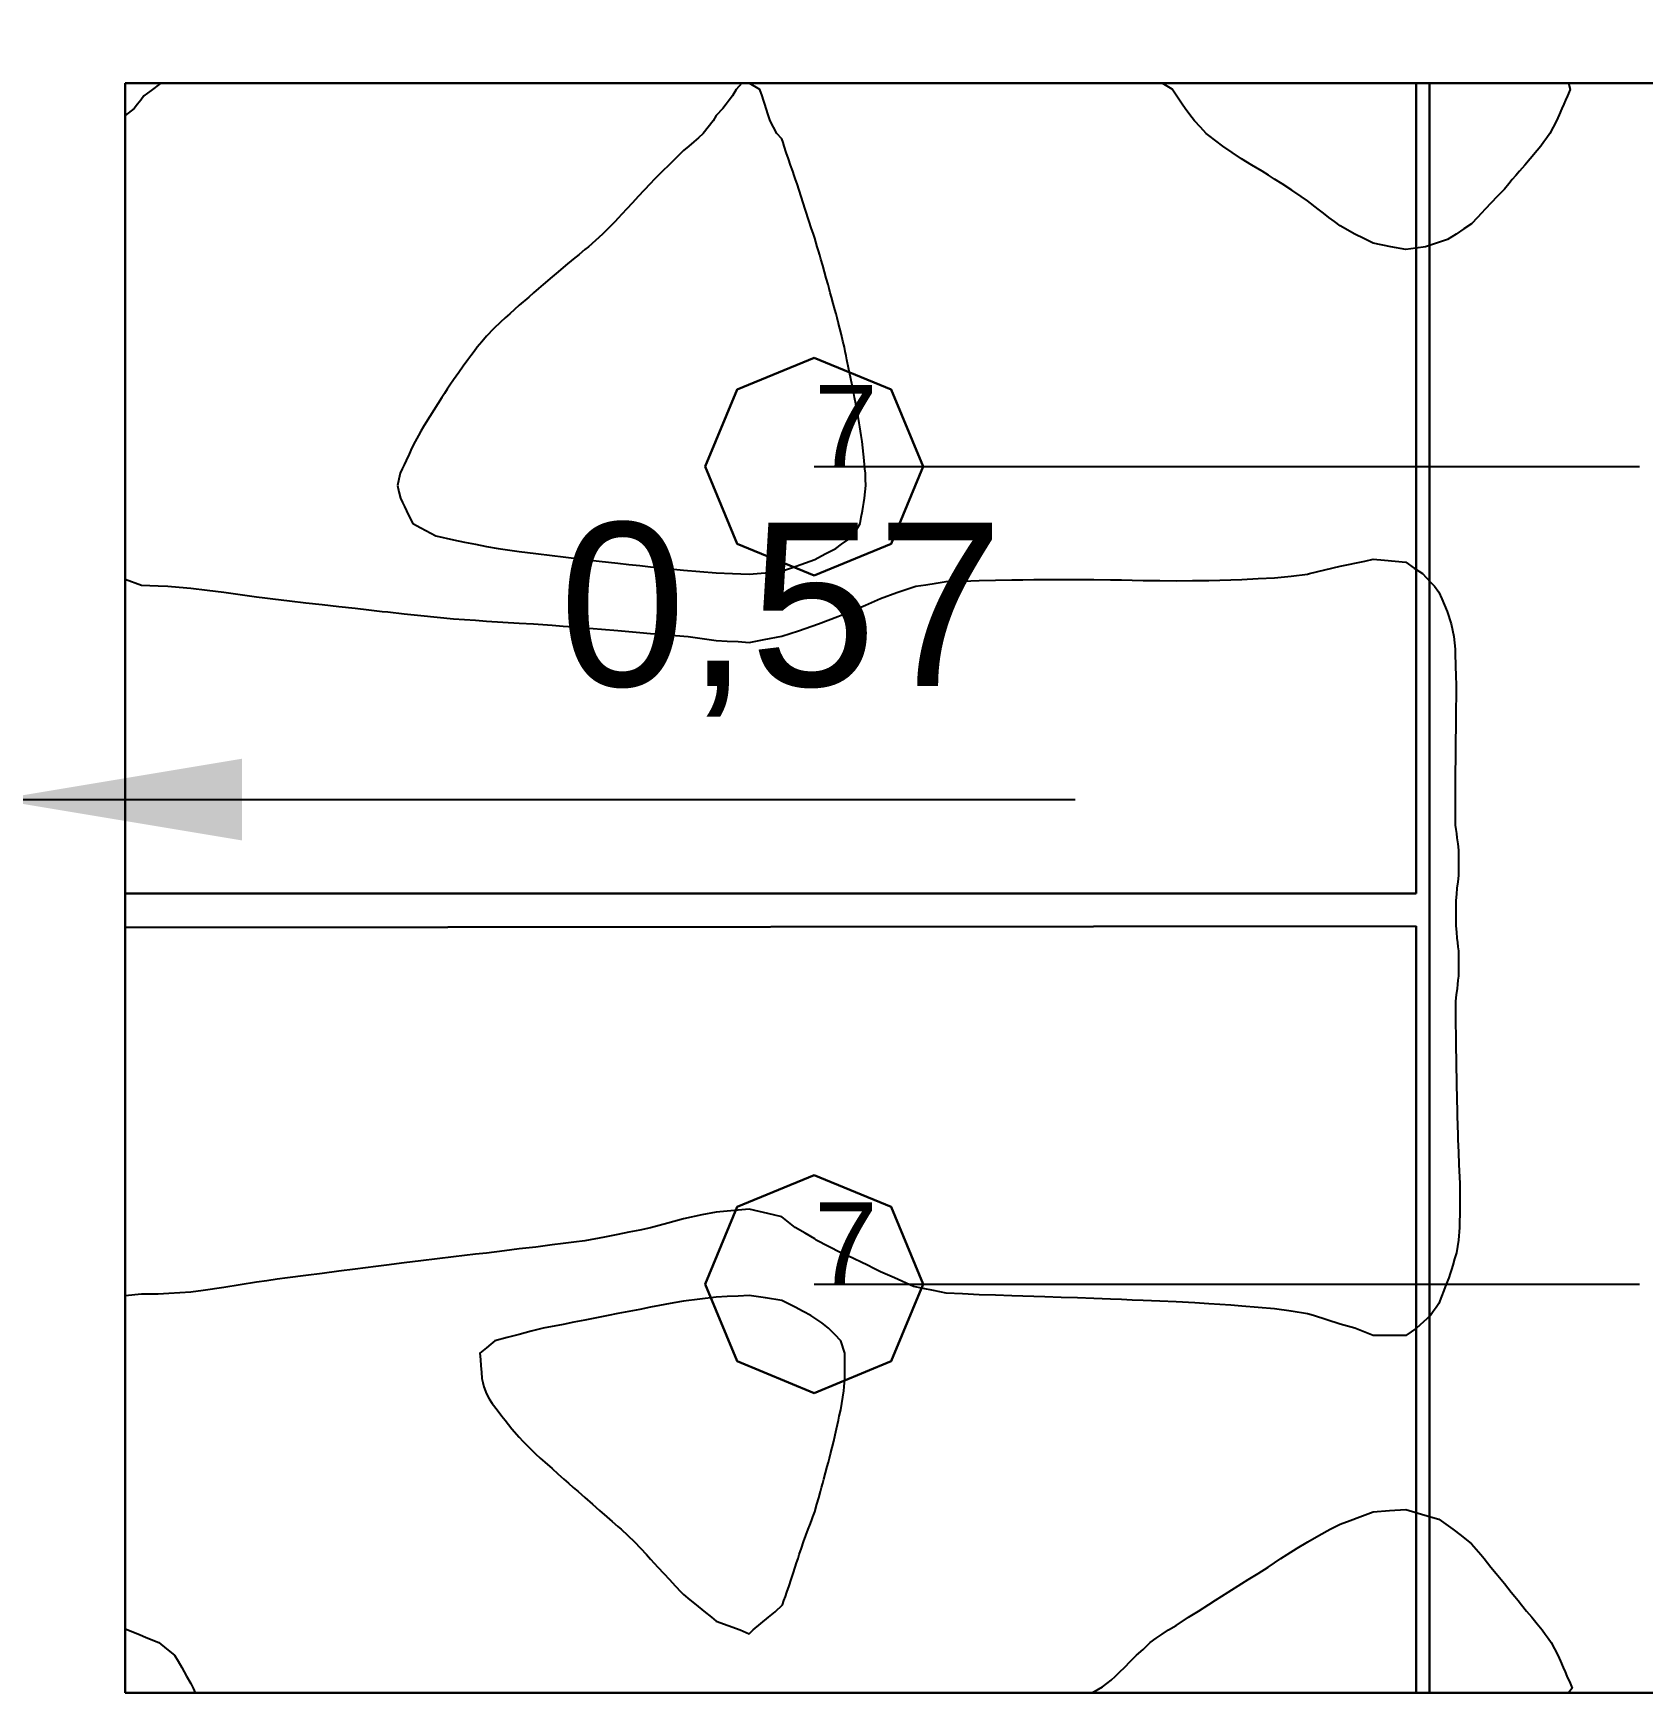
# Model space of a CAD drawing. Header units: millimetres. Extents: x 3.7 to 38, y 4.9 to 16.2.
# Drawn here: x 12.672 to 14.641, y 11.471 to 13.501 of the extents above; entities that cross this region are included whole.
import ezdxf

# ---------------------------------------------------------------- set-up
doc = ezdxf.new("R2010")
doc.units = ezdxf.units.MM
for name, color, linetype in [('DLXFURN', 5, 'Continuous'), ('DLXISO', 7, 'Continuous'), ('DLXLUM', 2, 'Continuous'), ('DLXLUMEX', 2, 'Continuous'), ('DLXSCENE', 7, 'Continuous'), ('MAPAS', 7, 'Continuous')]:
    doc.layers.add(name, color=color, linetype=linetype)
doc.layers.get('0').off()
doc.styles.get("Standard").update_dxf_attribs({"font": 'arial.ttf'})
doc.dimstyles.new('ISO-25', dxfattribs={"dimtxt": 0.2, "dimasz": 0.3, "dimexe": 0.2, "dimexo": 0.625, "dimgap": 0.1, "dimtad": 1, "dimtoh": 1, "dimtxsty": 'Standard', "dimcen": 2.5, "dimadec": 0, "dimazin": 0, "dimtfac": 1, "dimtmove": 0, "dimatfit": 3, "dimfxl": 1, "dimarcsym": 0})

# ---------------------------------------------------------------- blocks, each defined once
blk = doc.blocks.new('*U88')
for p, q in [((-0.0943, 0.0943), (0, 0.1333)), ((0, 0.1333), (-0.0943, 0.0943)), ((0, 0.1333), (-0.0943, 0.0943)), ((-0.0943, 0.0943), (0, 0.1333)), ((0, 0.1333), (0.0943, 0.0943)), ((0.0943, 0.0943), (0, 0.1333)), ((0, 0.1333), (0, 0.1333)), ((0.0943, 0.0943), (0, 0.1333)), ((0, 0.1333), (0, 0.1333)), ((0, 0.1333), (0.0943, 0.0943)), ((-0.1333, 0), (-0.0943, 0.0943)), ((-0.0943, 0.0943), (-0.1333, 0)), ((-0.0943, 0.0943), (-0.1333, 0)), ((-0.1333, 0), (-0.0943, 0.0943)), ((-0.0943, 0.0943), (-0.0943, 0.0943)), ((-0.0943, 0.0943), (-0.0943, 0.0943)), ((0.0943, 0.0943), (0.1333, 0)), ((0.1333, 0), (0.0943, 0.0943)), ((0.0943, 0.0943), (0.0943, 0.0943)), ((0.1333, 0), (0.0943, 0.0943)), ((0.0943, 0.0943), (0.0943, 0.0943)), ((0.0943, 0.0943), (0.1333, 0)), ((-0.0943, -0.0943), (-0.1333, 0)), ((-0.1333, 0), (-0.0943, -0.0943)), ((-0.1333, 0), (-0.1333, 0)), ((-0.1333, 0), (-0.0943, -0.0943)), ((-0.0943, -0.0943), (-0.1333, 0)), ((-0.1333, 0), (-0.1333, 0)), ((0.1333, 0), (0.0943, -0.0943)), ((0.0943, -0.0943), (0.1333, 0)), ((0.0943, -0.0943), (0.1333, 0)), ((0.1333, 0), (0.0943, -0.0943)), ((0.1333, 0), (0.1333, 0)), ((0.1333, 0), (0.1333, 0)), ((0, -0.1333), (-0.0943, -0.0943)), ((-0.0943, -0.0943), (0, -0.1333)), ((-0.0943, -0.0943), (-0.0943, -0.0943)), ((-0.0943, -0.0943), (0, -0.1333)), ((0, -0.1333), (-0.0943, -0.0943)), ((-0.0943, -0.0943), (-0.0943, -0.0943)), ((0.0943, -0.0943), (0, -0.1333)), ((0, -0.1333), (0.0943, -0.0943)), ((0, -0.1333), (0.0943, -0.0943)), ((0.0943, -0.0943), (0, -0.1333)), ((0.0943, -0.0943), (0.0943, -0.0943)), ((0.0943, -0.0943), (0.0943, -0.0943)), ((0, -0.1333), (0, -0.1333)), ((0, -0.1333), (0, -0.1333))]:
    blk.add_line(p, q)
at = {"color": 1}
blk.add_line((0, 0), (1.01, 0), dxfattribs=at)
at = {"layer": 'DLXLUMEX', "color": 7}
blk.add_text('7', height=0.1, dxfattribs=at).set_placement((0, 0))
blk = doc.blocks.new('*U96')
for p, q in [((-0.0943, 0.0943), (0, 0.1333)), ((0, 0.1333), (-0.0943, 0.0943)), ((0, 0.1333), (-0.0943, 0.0943)), ((-0.0943, 0.0943), (0, 0.1333)), ((0, 0.1333), (0.0943, 0.0943)), ((0.0943, 0.0943), (0, 0.1333)), ((0, 0.1333), (0, 0.1333)), ((0.0943, 0.0943), (0, 0.1333)), ((0, 0.1333), (0, 0.1333)), ((0, 0.1333), (0.0943, 0.0943)), ((-0.1333, 0), (-0.0943, 0.0943)), ((-0.0943, 0.0943), (-0.1333, 0)), ((-0.0943, 0.0943), (-0.1333, 0)), ((-0.1333, 0), (-0.0943, 0.0943)), ((-0.0943, 0.0943), (-0.0943, 0.0943)), ((-0.0943, 0.0943), (-0.0943, 0.0943)), ((0.0943, 0.0943), (0.1333, 0)), ((0.1333, 0), (0.0943, 0.0943)), ((0.0943, 0.0943), (0.0943, 0.0943)), ((0.1333, 0), (0.0943, 0.0943)), ((0.0943, 0.0943), (0.0943, 0.0943)), ((0.0943, 0.0943), (0.1333, 0)), ((-0.0943, -0.0943), (-0.1333, 0)), ((-0.1333, 0), (-0.0943, -0.0943)), ((-0.1333, 0), (-0.1333, 0)), ((-0.1333, 0), (-0.0943, -0.0943)), ((-0.0943, -0.0943), (-0.1333, 0)), ((-0.1333, 0), (-0.1333, 0)), ((0.1333, 0), (0.0943, -0.0943)), ((0.0943, -0.0943), (0.1333, 0)), ((0.0943, -0.0943), (0.1333, 0)), ((0.1333, 0), (0.0943, -0.0943)), ((0.1333, 0), (0.1333, 0)), ((0.1333, 0), (0.1333, 0)), ((0, -0.1333), (-0.0943, -0.0943)), ((-0.0943, -0.0943), (0, -0.1333)), ((-0.0943, -0.0943), (-0.0943, -0.0943)), ((-0.0943, -0.0943), (0, -0.1333)), ((0, -0.1333), (-0.0943, -0.0943)), ((-0.0943, -0.0943), (-0.0943, -0.0943)), ((0.0943, -0.0943), (0, -0.1333)), ((0, -0.1333), (0.0943, -0.0943)), ((0, -0.1333), (0.0943, -0.0943)), ((0.0943, -0.0943), (0, -0.1333)), ((0.0943, -0.0943), (0.0943, -0.0943)), ((0.0943, -0.0943), (0.0943, -0.0943)), ((0, -0.1333), (0, -0.1333)), ((0, -0.1333), (0, -0.1333))]:
    blk.add_line(p, q)
at = {"color": 1}
blk.add_line((0, 0), (1.01, 0), dxfattribs=at)
at = {"layer": 'DLXLUMEX', "color": 7}
blk.add_text('7', height=0.1, dxfattribs=at).set_placement((0, 0))
blk = doc.blocks.new('*U97')
for p, q in [((-0.0943, 0.0943), (0, 0.1333)), ((0, 0.1333), (-0.0943, 0.0943)), ((0, 0.1333), (-0.0943, 0.0943)), ((-0.0943, 0.0943), (0, 0.1333)), ((0, 0.1333), (0.0943, 0.0943)), ((0.0943, 0.0943), (0, 0.1333)), ((0, 0.1333), (0, 0.1333)), ((0.0943, 0.0943), (0, 0.1333)), ((0, 0.1333), (0, 0.1333)), ((0, 0.1333), (0.0943, 0.0943)), ((-0.1333, 0), (-0.0943, 0.0943)), ((-0.0943, 0.0943), (-0.1333, 0)), ((-0.0943, 0.0943), (-0.1333, 0)), ((-0.1333, 0), (-0.0943, 0.0943)), ((-0.0943, 0.0943), (-0.0943, 0.0943)), ((-0.0943, 0.0943), (-0.0943, 0.0943)), ((0.0943, 0.0943), (0.1333, 0)), ((0.1333, 0), (0.0943, 0.0943)), ((0.0943, 0.0943), (0.0943, 0.0943)), ((0.1333, 0), (0.0943, 0.0943)), ((0.0943, 0.0943), (0.0943, 0.0943)), ((0.0943, 0.0943), (0.1333, 0)), ((-0.0943, -0.0943), (-0.1333, 0)), ((-0.1333, 0), (-0.0943, -0.0943)), ((-0.1333, 0), (-0.1333, 0)), ((-0.1333, 0), (-0.0943, -0.0943)), ((-0.0943, -0.0943), (-0.1333, 0)), ((-0.1333, 0), (-0.1333, 0)), ((0.1333, 0), (0.0943, -0.0943)), ((0.0943, -0.0943), (0.1333, 0)), ((0.0943, -0.0943), (0.1333, 0)), ((0.1333, 0), (0.0943, -0.0943)), ((0.1333, 0), (0.1333, 0)), ((0.1333, 0), (0.1333, 0)), ((0, -0.1333), (-0.0943, -0.0943)), ((-0.0943, -0.0943), (0, -0.1333)), ((-0.0943, -0.0943), (-0.0943, -0.0943)), ((-0.0943, -0.0943), (0, -0.1333)), ((0, -0.1333), (-0.0943, -0.0943)), ((-0.0943, -0.0943), (-0.0943, -0.0943)), ((0.0943, -0.0943), (0, -0.1333)), ((0, -0.1333), (0.0943, -0.0943)), ((0, -0.1333), (0.0943, -0.0943)), ((0.0943, -0.0943), (0, -0.1333)), ((0.0943, -0.0943), (0.0943, -0.0943)), ((0.0943, -0.0943), (0.0943, -0.0943)), ((0, -0.1333), (0, -0.1333)), ((0, -0.1333), (0, -0.1333))]:
    blk.add_line(p, q)
at = {"color": 1}
blk.add_line((0, 0), (1.01, 0), dxfattribs=at)
at = {"layer": 'DLXLUMEX', "color": 7}
blk.add_text('7', height=0.1, dxfattribs=at).set_placement((0, 0))
blk = doc.blocks.new('*U103')
for p, q in [((0.716, 0.9669), (0.6996, 0.9669)), ((0.6996, 0.9669), (0.6996, -0.0243)), ((0.6996, 0.9669), (0.6996, -0.0243)), ((0.6996, -0.0243), (0.6996, 0.9669)), ((0.6996, 0.9669), (0.6996, 0.9669)), ((0.716, 0.9669), (0.6996, 0.9669)), ((0.6996, 0.9669), (0.6996, 0.9669)), ((0.6996, 0.9669), (0.716, 0.9669)), ((0.716, -1.0021), (0.716, 0.9669)), ((0.716, -1.0021), (0.716, 0.9669)), ((0.716, 0.9669), (0.716, 0.9669)), ((0.716, 0.9669), (0.716, -1.0021)), ((0.716, 0.9669), (0.716, 0.9669)), ((-0.88, -0.0243), (-0.8799, -0.066)), ((0.6996, -0.0243), (-0.88, -0.0243)), ((-0.88, -0.0243), (-0.88, -0.0243)), ((-0.88, -0.0243), (0.6996, -0.0243)), ((0.6996, -0.0243), (-0.88, -0.0243)), ((-0.88, -0.0243), (-0.8799, -0.066)), ((-0.8799, -0.066), (-0.88, -0.0243)), ((-0.88, -0.0243), (-0.88, -0.0243)), ((0.6996, -0.0243), (0.6996, -0.0243)), ((0.6996, -0.0243), (0.6996, -0.0243)), ((-0.8799, -0.066), (0.6996, -0.0643)), ((0.6996, -0.0643), (-0.8799, -0.066)), ((-0.8799, -0.066), (0.6996, -0.0643)), ((-0.8799, -0.066), (-0.8799, -0.066)), ((-0.8799, -0.066), (-0.8799, -0.066)), ((0.6996, -0.0643), (0.6996, -1.0021)), ((0.6996, -0.0643), (0.6996, -0.0643)), ((0.6996, -0.0643), (0.6996, -1.0021)), ((0.6996, -1.0021), (0.6996, -0.0643)), ((0.6996, -0.0643), (0.6996, -0.0643)), ((0.6996, -1.0021), (0.716, -1.0021)), ((0.6996, -1.0021), (0.6996, -1.0021)), ((0.716, -1.0021), (0.716, -1.0021))]:
    blk.add_line(p, q)
blk = doc.blocks.new('*U104')
for p, q in [((42.9571, 59.869), (48.1, 59.869)), ((48.1, 59.869), (42.9571, 59.869)), ((42.9571, 59.869), (42.9571, 59.869)), ((42.9571, 57.9), (42.9571, 59.869)), ((42.9571, 59.869), (42.9571, 59.869)), ((42.9571, 59.869), (42.9571, 57.9)), ((48.1, 57.9), (42.9571, 57.9)), ((42.9571, 57.9), (42.9571, 57.9)), ((42.9571, 57.9), (48.1, 57.9)), ((42.9571, 57.9), (42.9571, 57.9))]:
    blk.add_line(p, q)
blk = doc.blocks.new('*U105')
for p, q in [((42.9571, 57.9), (42.9571, 59.869)), ((42.9571, 59.869), (48.1, 59.869)), ((48.1, 57.9), (42.9571, 57.9))]:
    blk.add_line(p, q)
blk = doc.blocks.new('*U106')
for p, q in [((48.1, 59.869), (42.9571, 59.869)), ((42.9571, 59.869), (42.9571, 57.9)), ((42.9571, 57.9), (48.1, 57.9))]:
    blk.add_line(p, q)
blk = doc.blocks.new('*U109')
at = {"color": 1}
for points in [[(42.9571, 57.9781, 0.85), (42.9725, 57.972, 0.85), (42.9849, 57.967, 0.85), (42.9982, 57.9615, 0.85), (43.0077, 57.9538, 0.85), (43.0173, 57.9461, 0.85), (43.0219, 57.9385, 0.85), (43.0265, 57.9308, 0.85), (43.0294, 57.9256, 0.85), (43.0323, 57.9205, 0.85), (43.0375, 57.9113, 0.85), (43.0401, 57.9056, 0.85), (43.0428, 57.9, 0.85), (43.06, 57.9, 0.85), (43.0771, 57.9, 0.85), (43.0943, 57.9, 0.85), (43.1114, 57.9, 0.85), (43.1285, 57.9, 0.85), (43.1457, 57.9, 0.85), (43.1628, 57.9, 0.85), (43.18, 57.9, 0.85), (43.1971, 57.9, 0.85), (43.2143, 57.9, 0.85), (43.2314, 57.9, 0.85), (43.2485, 57.9, 0.85), (43.2657, 57.9, 0.85), (43.2828, 57.9, 0.85), (43.3, 57.9, 0.85), (43.3171, 57.9, 0.85), (43.3343, 57.9, 0.85), (43.3514, 57.9, 0.85), (43.3686, 57.9, 0.85), (43.3857, 57.9, 0.85), (43.4028, 57.9, 0.85), (43.42, 57.9, 0.85), (43.4371, 57.9, 0.85), (43.4543, 57.9, 0.85), (43.4714, 57.9, 0.85), (43.4886, 57.9, 0.85), (43.5057, 57.9, 0.85), (43.5228, 57.9, 0.85), (43.54, 57.9, 0.85), (43.5571, 57.9, 0.85), (43.5743, 57.9, 0.85), (43.5914, 57.9, 0.85), (43.6086, 57.9, 0.85), (43.6257, 57.9, 0.85), (43.6428, 57.9, 0.85), (43.66, 57.9, 0.85), (43.6771, 57.9, 0.85), (43.6943, 57.9, 0.85), (43.7114, 57.9, 0.85), (43.7286, 57.9, 0.85), (43.7457, 57.9, 0.85), (43.7628, 57.9, 0.85), (43.78, 57.9, 0.85), (43.7971, 57.9, 0.85), (43.8143, 57.9, 0.85), (43.8314, 57.9, 0.85), (43.8486, 57.9, 0.85), (43.8657, 57.9, 0.85), (43.8828, 57.9, 0.85), (43.9, 57.9, 0.85), (43.9171, 57.9, 0.85), (43.9343, 57.9, 0.85), (43.9514, 57.9, 0.85), (43.9686, 57.9, 0.85), (43.9857, 57.9, 0.85), (44.0028, 57.9, 0.85), (44.02, 57.9, 0.85), (44.0371, 57.9, 0.85), (44.0543, 57.9, 0.85), (44.0714, 57.9, 0.85), (44.0886, 57.9, 0.85), (44.1057, 57.9, 0.85), (44.1228, 57.9, 0.85), (44.14, 57.9, 0.85), (44.1527, 57.9073, 0.85), (44.1634, 57.9154, 0.85), (44.1688, 57.9205, 0.85), (44.1742, 57.9256, 0.85), (44.1796, 57.9308, 0.85), (44.1871, 57.9385, 0.85), (44.1946, 57.9461, 0.85), (44.2027, 57.9529, 0.85), (44.2111, 57.9615, 0.85), (44.2185, 57.9667, 0.85), (44.226, 57.9718, 0.85), (44.2334, 57.9769, 0.85), (44.2428, 57.9825, 0.85), (44.2581, 57.9923, 0.85), (44.2703, 58, 0.85), (44.283, 58.0081, 0.85), (44.2909, 58.0131, 0.85), (44.2988, 58.0181, 0.85), (44.3067, 58.0231, 0.85), (44.3232, 58.0337, 0.85), (44.3309, 58.0384, 0.85), (44.3432, 58.0461, 0.85), (44.3554, 58.0538, 0.85), (44.3634, 58.0589, 0.85), (44.371, 58.0641, 0.85), (44.3787, 58.0692, 0.85), (44.3911, 58.0768, 0.85), (44.4039, 58.0846, 0.85), (44.4176, 58.0923, 0.85), (44.4314, 58.1, 0.85), (44.4437, 58.1063, 0.85), (44.4557, 58.1108, 0.85), (44.4677, 58.1154, 0.85), (44.4839, 58.1215, 0.85), (44.504, 58.1229, 0.85), (44.5241, 58.1242, 0.85), (44.5391, 58.1198, 0.85), (44.5541, 58.1154, 0.85), (44.5643, 58.1123, 0.85), (44.5729, 58.1062, 0.85), (44.5816, 58.1, 0.85), (44.5917, 58.0923, 0.85), (44.6044, 58.0822, 0.85), (44.61, 58.0757, 0.85), (44.6156, 58.0692, 0.85), (44.6198, 58.0641, 0.85), (44.6239, 58.059, 0.85), (44.6281, 58.0538, 0.85), (44.6344, 58.0461, 0.85), (44.6407, 58.0384, 0.85), (44.6446, 58.0338, 0.85), (44.653, 58.0231, 0.85), (44.6572, 58.0179, 0.85), (44.6613, 58.0128, 0.85), (44.6655, 58.0077, 0.85), (44.6718, 58, 0.85), (44.6782, 57.9923, 0.85), (44.6848, 57.9844, 0.85), (44.6909, 57.9769, 0.85), (44.6945, 57.9718, 0.85), (44.6982, 57.9667, 0.85), (44.7019, 57.9615, 0.85), (44.706, 57.9538, 0.85), (44.71, 57.9461, 0.85), (44.7133, 57.9385, 0.85), (44.7166, 57.9308, 0.85), (44.7189, 57.9256, 0.85), (44.7211, 57.9205, 0.85), (44.725, 57.9117, 0.85), (44.7276, 57.9058, 0.85), (44.7228, 57.9, 0.85), (44.74, 57.9, 0.85), (44.7571, 57.9, 0.85), (44.7743, 57.9, 0.85), (44.7914, 57.9, 0.85), (44.8086, 57.9, 0.85), (44.8257, 57.9, 0.85)], [(44.8254, 59.869, 0.85), (44.8053, 59.869, 0.85), (44.7919, 59.869, 0.85), (44.7786, 59.869, 0.85), (44.7652, 59.869, 0.85), (44.7469, 59.869, 0.85), (44.7228, 59.869, 0.85), (44.725, 59.8612, 0.85), (44.7217, 59.8537, 0.85), (44.7194, 59.8485, 0.85), (44.7172, 59.8434, 0.85), (44.715, 59.8383, 0.85), (44.7117, 59.8306, 0.85), (44.7083, 59.8229, 0.85), (44.7043, 59.8152, 0.85), (44.7003, 59.8075, 0.85), (44.6966, 59.8024, 0.85), (44.6929, 59.7973, 0.85), (44.6892, 59.7921, 0.85), (44.6848, 59.7867, 0.85), (44.6761, 59.7767, 0.85), (44.6695, 59.769, 0.85), (44.6629, 59.7614, 0.85), (44.6585, 59.7562, 0.85), (44.6542, 59.7511, 0.85), (44.6499, 59.746, 0.85), (44.6446, 59.7396, 0.85), (44.6358, 59.7306, 0.85), (44.6285, 59.7229, 0.85), (44.6212, 59.7152, 0.85), (44.6165, 59.7101, 0.85), (44.6117, 59.705, 0.85), (44.6044, 59.6972, 0.85), (44.595, 59.6908, 0.85), (44.5855, 59.6844, 0.85), (44.5749, 59.678, 0.85), (44.548, 59.6691, 0.85), (44.5361, 59.6673, 0.85), (44.5241, 59.6655, 0.85), (44.5058, 59.6691, 0.85), (44.4839, 59.6736, 0.85), (44.4726, 59.679, 0.85), (44.4614, 59.6844, 0.85), (44.4437, 59.6947, 0.85), (44.4365, 59.6998, 0.85), (44.4299, 59.705, 0.85), (44.4233, 59.7101, 0.85), (44.4168, 59.7152, 0.85), (44.4036, 59.7254, 0.85), (44.396, 59.7306, 0.85), (44.3844, 59.7383, 0.85), (44.3728, 59.746, 0.85), (44.3634, 59.7519, 0.85), (44.3558, 59.7567, 0.85), (44.3482, 59.7614, 0.85), (44.3357, 59.7689, 0.85), (44.3229, 59.7767, 0.85), (44.3114, 59.7844, 0.85), (44.3, 59.7921, 0.85), (44.2915, 59.7986, 0.85), (44.283, 59.805, 0.85), (44.2798, 59.8075, 0.85), (44.2726, 59.8152, 0.85), (44.2653, 59.8229, 0.85), (44.2597, 59.8306, 0.85), (44.254, 59.8383, 0.85), (44.2505, 59.8434, 0.85), (44.2469, 59.8485, 0.85), (44.2428, 59.8545, 0.85), (44.2379, 59.8618, 0.85), (44.2257, 59.869, 0.85), (44.2027, 59.869, 0.85), (44.1893, 59.869, 0.85), (44.1759, 59.869, 0.85), (44.1625, 59.869, 0.85), (44.1424, 59.869, 0.85), (44.1223, 59.869, 0.85), (44.1022, 59.869, 0.85), (44.0821, 59.869, 0.85), (44.0687, 59.869, 0.85), (44.0553, 59.869, 0.85), (44.0419, 59.869, 0.85), (44.0219, 59.869, 0.85), (44.0018, 59.869, 0.85), (43.9817, 59.869, 0.85), (43.9616, 59.869, 0.85), (43.9482, 59.869, 0.85), (43.9348, 59.869, 0.85), (43.9214, 59.869, 0.85), (43.9013, 59.869, 0.85), (43.8812, 59.869, 0.85), (43.8611, 59.869, 0.85), (43.8411, 59.869, 0.85), (43.8277, 59.869, 0.85), (43.8143, 59.869, 0.85), (43.8009, 59.869, 0.85), (43.7808, 59.869, 0.85), (43.7607, 59.869, 0.85), (43.7406, 59.869, 0.85), (43.7205, 59.869, 0.85), (43.7071, 59.869, 0.85), (43.6937, 59.869, 0.85), (43.6803, 59.869, 0.85), (43.6602, 59.869, 0.85), (43.6402, 59.869, 0.85), (43.6201, 59.869, 0.85), (43.6, 59.869, 0.85), (43.5866, 59.869, 0.85), (43.5732, 59.869, 0.85), (43.5598, 59.869, 0.85), (43.5397, 59.869, 0.85), (43.5196, 59.869, 0.85), (43.5062, 59.869, 0.85), (43.4928, 59.869, 0.85), (43.4794, 59.869, 0.85), (43.4594, 59.869, 0.85), (43.4393, 59.869, 0.85), (43.4192, 59.869, 0.85), (43.3991, 59.869, 0.85), (43.3857, 59.869, 0.85), (43.3723, 59.869, 0.85), (43.3589, 59.869, 0.85), (43.3388, 59.869, 0.85), (43.3187, 59.869, 0.85), (43.2986, 59.869, 0.85), (43.2785, 59.869, 0.85), (43.2652, 59.869, 0.85), (43.2518, 59.869, 0.85), (43.2384, 59.869, 0.85), (43.2183, 59.869, 0.85), (43.1982, 59.869, 0.85), (43.1781, 59.869, 0.85), (43.158, 59.869, 0.85), (43.1446, 59.869, 0.85), (43.1312, 59.869, 0.85), (43.1178, 59.869, 0.85), (43.0977, 59.869, 0.85), (43.0777, 59.869, 0.85), (43.0576, 59.869, 0.85), (43.0375, 59.869, 0.85), (43.0246, 59.869, 0.85), (43.0086, 59.869, 0.85), (43.0009, 59.869, 0.85), (42.9887, 59.86, 0.85), (42.9801, 59.8537, 0.85), (42.9761, 59.8485, 0.85), (42.972, 59.8434, 0.85), (42.9679, 59.8383, 0.85), (42.9571, 59.8297, 0.85), (42.9571, 59.8231, 0.85), (42.9571, 59.8165, 0.85), (42.9571, 59.81, 0.85), (42.9571, 59.8034, 0.85), (42.9571, 59.7968, 0.85), (42.9571, 59.7903, 0.85), (42.9571, 59.7837, 0.85), (42.9571, 59.7772, 0.85), (42.9571, 59.7706, 0.85), (42.9571, 59.764, 0.85), (42.9571, 59.7575, 0.85), (42.9571, 59.7509, 0.85), (42.9571, 59.7443, 0.85), (42.9571, 59.7378, 0.85), (42.9571, 59.7312, 0.85), (42.9571, 59.7246, 0.85), (42.9571, 59.7181, 0.85), (42.9571, 59.7115, 0.85), (42.9571, 59.705, 0.85), (42.9571, 59.6984, 0.85), (42.9571, 59.6918, 0.85), (42.9571, 59.6853, 0.85), (42.9571, 59.6787, 0.85), (42.9571, 59.6721, 0.85), (42.9571, 59.6656, 0.85), (42.9571, 59.659, 0.85), (42.9571, 59.6524, 0.85), (42.9571, 59.6459, 0.85), (42.9571, 59.6393, 0.85), (42.9571, 59.6328, 0.85), (42.9571, 59.6262, 0.85), (42.9571, 59.6196, 0.85), (42.9571, 59.6131, 0.85), (42.9571, 59.6065, 0.85), (42.9571, 59.5999, 0.85), (42.9571, 59.5934, 0.85), (42.9571, 59.5868, 0.85), (42.9571, 59.5802, 0.85), (42.9571, 59.5737, 0.85), (42.9571, 59.5671, 0.85), (42.9571, 59.5606, 0.85), (42.9571, 59.554, 0.85), (42.9571, 59.5474, 0.85), (42.9571, 59.5409, 0.85), (42.9571, 59.5343, 0.85), (42.9571, 59.5277, 0.85), (42.9571, 59.5212, 0.85), (42.9571, 59.5146, 0.85), (42.9571, 59.5081, 0.85), (42.9571, 59.5015, 0.85), (42.9571, 59.4949, 0.85), (42.9571, 59.4884, 0.85), (42.9571, 59.4818, 0.85), (42.9571, 59.4752, 0.85), (42.9571, 59.4687, 0.85), (42.9571, 59.4621, 0.85), (42.9571, 59.4555, 0.85), (42.9571, 59.449, 0.85), (42.9571, 59.4424, 0.85), (42.9571, 59.4359, 0.85), (42.9571, 59.4293, 0.85), (42.9571, 59.4227, 0.85), (42.9571, 59.4162, 0.85), (42.9571, 59.4096, 0.85), (42.9571, 59.403, 0.85), (42.9571, 59.3965, 0.85), (42.9571, 59.3899, 0.85), (42.9571, 59.3833, 0.85), (42.9571, 59.3768, 0.85), (42.9571, 59.3702, 0.85), (42.9571, 59.3637, 0.85), (42.9571, 59.3571, 0.85), (42.9571, 59.3505, 0.85), (42.9571, 59.344, 0.85), (42.9571, 59.3374, 0.85), (42.9571, 59.3308, 0.85), (42.9571, 59.3243, 0.85), (42.9571, 59.3177, 0.85), (42.9571, 59.3111, 0.85), (42.9571, 59.3046, 0.85), (42.9571, 59.298, 0.85), (42.9571, 59.2915, 0.85), (42.9571, 59.2849, 0.85), (42.9571, 59.2783, 0.85), (42.9571, 59.2718, 0.85), (42.9571, 59.2652, 0.85), (42.9571, 59.2623, 0.85), (42.9772, 59.255, 0.85), (42.9973, 59.2544, 0.85), (43.0091, 59.2537, 0.85), (43.0233, 59.2526, 0.85), (43.0375, 59.2515, 0.85), (43.0576, 59.2489, 0.85), (43.0777, 59.2463, 0.85), (43.0977, 59.2436, 0.85), (43.1178, 59.2409, 0.85), (43.1279, 59.2396, 0.85), (43.1379, 59.2383, 0.85), (43.158, 59.2359, 0.85), (43.1781, 59.2336, 0.85), (43.1982, 59.2312, 0.85), (43.2183, 59.229, 0.85), (43.2384, 59.2267, 0.85), (43.255, 59.2248, 0.85), (43.2717, 59.2229, 0.85), (43.2785, 59.2222, 0.85), (43.2986, 59.22, 0.85), (43.3187, 59.2178, 0.85), (43.3388, 59.2159, 0.85), (43.3589, 59.214, 0.85), (43.3723, 59.213, 0.85), (43.3857, 59.212, 0.85), (43.3991, 59.211, 0.85), (43.4192, 59.2098, 0.85), (43.4393, 59.2086, 0.85), (43.4568, 59.2076, 0.85), (43.4794, 59.2059, 0.85), (43.4928, 59.2049, 0.85), (43.5062, 59.2039, 0.85), (43.5196, 59.2028, 0.85), (43.5397, 59.2011, 0.85), (43.5598, 59.1994, 0.85), (43.5732, 59.1983, 0.85), (43.5866, 59.1971, 0.85), (43.6, 59.1959, 0.85), (43.6201, 59.1942, 0.85), (43.646, 59.1922, 0.85), (43.6631, 59.1899, 0.85), (43.6803, 59.1875, 0.85), (43.6937, 59.1867, 0.85), (43.7071, 59.1859, 0.85), (43.7205, 59.185, 0.85), (43.7387, 59.1886, 0.85), (43.7607, 59.1925, 0.85), (43.7808, 59.1991, 0.85), (43.8052, 59.2076, 0.85), (43.8171, 59.2122, 0.85), (43.8291, 59.2168, 0.85), (43.8411, 59.2214, 0.85), (43.845, 59.2229, 0.85), (43.863, 59.2306, 0.85), (43.8812, 59.2385, 0.85), (43.9013, 59.2459, 0.85), (43.9243, 59.2537, 0.85), (43.9367, 59.2556, 0.85), (43.9492, 59.2576, 0.85), (43.9616, 59.2595, 0.85), (43.9817, 59.2601, 0.85), (44.0018, 59.2606, 0.85), (44.0219, 59.2611, 0.85), (44.0419, 59.2615, 0.85), (44.0553, 59.2617, 0.85), (44.0687, 59.2619, 0.85), (44.0821, 59.262, 0.85), (44.1022, 59.2621, 0.85), (44.1223, 59.2621, 0.85), (44.1424, 59.2619, 0.85), (44.1625, 59.2617, 0.85), (44.1759, 59.2614, 0.85), (44.1893, 59.2612, 0.85), (44.2027, 59.2609, 0.85), (44.2228, 59.2606, 0.85), (44.2428, 59.2604, 0.85), (44.2629, 59.2606, 0.85), (44.283, 59.2607, 0.85), (44.2964, 59.2611, 0.85), (44.3098, 59.2616, 0.85), (44.3232, 59.262, 0.85), (44.3433, 59.263, 0.85), (44.3634, 59.2639, 0.85), (44.3835, 59.2662, 0.85), (44.4036, 59.2685, 0.85), (44.4063, 59.2691, 0.85), (44.425, 59.2738, 0.85), (44.4437, 59.2784, 0.85), (44.4737, 59.2845, 0.85), (44.4839, 59.2869, 0.85), (44.4977, 59.2857, 0.85), (44.5241, 59.283, 0.85), (44.5343, 59.276, 0.85), (44.5445, 59.2691, 0.85), (44.5493, 59.264, 0.85), (44.5541, 59.2588, 0.85), (44.559, 59.2537, 0.85), (44.5643, 59.2464, 0.85), (44.5681, 59.2383, 0.85), (44.5713, 59.2306, 0.85), (44.5744, 59.2229, 0.85), (44.5761, 59.2178, 0.85), (44.5778, 59.2127, 0.85), (44.5795, 59.2076, 0.85), (44.5812, 59.1999, 0.85), (44.5829, 59.1922, 0.85), (44.5835, 59.1845, 0.85), (44.5842, 59.1768, 0.85), (44.5844, 59.1717, 0.85), (44.5845, 59.1665, 0.85), (44.5847, 59.1614, 0.85), (44.5849, 59.1537, 0.85), (44.5852, 59.146, 0.85), (44.5853, 59.1409, 0.85), (44.5854, 59.1358, 0.85), (44.5855, 59.1306, 0.85), (44.5854, 59.123, 0.85), (44.5854, 59.1153, 0.85), (44.5853, 59.1076, 0.85), (44.5852, 59.0999, 0.85), (44.5852, 59.0948, 0.85), (44.5851, 59.0896, 0.85), (44.5851, 59.0845, 0.85), (44.585, 59.0768, 0.85), (44.5849, 59.0691, 0.85), (44.5848, 59.0614, 0.85), (44.5847, 59.0537, 0.85), (44.5847, 59.0486, 0.85), (44.5846, 59.0435, 0.85), (44.5846, 59.0384, 0.85), (44.5845, 59.0307, 0.85), (44.5844, 59.023, 0.85), (44.5844, 59.0153, 0.85), (44.5843, 59.0076, 0.85), (44.5843, 59.0025, 0.85), (44.5843, 58.9973, 0.85), (44.5843, 58.9922, 0.85), (44.5843, 58.9845, 0.85), (44.5843, 58.9768, 0.85), (44.5843, 58.9691, 0.85), (44.5843, 58.9614, 0.85), (44.5851, 58.9563, 0.85), (44.5858, 58.9512, 0.85), (44.5865, 58.9461, 0.85), (44.5874, 58.9384, 0.85), (44.5883, 58.9307, 0.85), (44.5883, 58.923, 0.85), (44.5884, 58.9153, 0.85), (44.5884, 58.9102, 0.85), (44.5884, 58.905, 0.85), (44.5884, 58.8999, 0.85), (44.5874, 58.8922, 0.85), (44.5865, 58.8845, 0.85), (44.5859, 58.8768, 0.85), (44.5853, 58.8691, 0.85), (44.5853, 58.864, 0.85), (44.5853, 58.8589, 0.85), (44.5853, 58.8538, 0.85), (44.5853, 58.8461, 0.85), (44.5853, 58.8384, 0.85), (44.5859, 58.8307, 0.85), (44.5864, 58.823, 0.85), (44.5871, 58.8179, 0.85), (44.5877, 58.8127, 0.85), (44.5883, 58.8076, 0.85), (44.5883, 58.7999, 0.85), (44.5883, 58.7922, 0.85), (44.5883, 58.7845, 0.85), (44.5883, 58.7768, 0.85), (44.5877, 58.7717, 0.85), (44.5871, 58.7666, 0.85), (44.5866, 58.7615, 0.85), (44.5856, 58.7538, 0.85), (44.5846, 58.7461, 0.85), (44.5847, 58.7384, 0.85), (44.5847, 58.7307, 0.85), (44.5848, 58.7256, 0.85), (44.5849, 58.7204, 0.85), (44.5849, 58.7153, 0.85), (44.585, 58.7076, 0.85), (44.5851, 58.6999, 0.85), (44.5852, 58.6922, 0.85), (44.5853, 58.6845, 0.85), (44.5854, 58.6794, 0.85), (44.5855, 58.6743, 0.85), (44.5855, 58.6692, 0.85), (44.5856, 58.6615, 0.85), (44.5858, 58.6538, 0.85), (44.5859, 58.6461, 0.85), (44.586, 58.6384, 0.85), (44.5862, 58.6333, 0.85), (44.5863, 58.6281, 0.85), (44.5864, 58.623, 0.85), (44.5866, 58.6153, 0.85), (44.5868, 58.6076, 0.85), (44.5869, 58.6025, 0.85), (44.5871, 58.5974, 0.85), (44.5872, 58.5922, 0.85), (44.5874, 58.5845, 0.85), (44.5877, 58.5769, 0.85), (44.588, 58.5692, 0.85), (44.5883, 58.5615, 0.85), (44.5885, 58.5563, 0.85), (44.5888, 58.5512, 0.85), (44.589, 58.5461, 0.85), (44.5894, 58.5384, 0.85), (44.5897, 58.5307, 0.85), (44.59, 58.523, 0.85), (44.5902, 58.5153, 0.85), (44.5902, 58.5102, 0.85), (44.5902, 58.5051, 0.85), (44.5902, 58.4999, 0.85), (44.59, 58.4923, 0.85), (44.5899, 58.4846, 0.85), (44.5897, 58.4769, 0.85), (44.5896, 58.4692, 0.85), (44.5892, 58.464, 0.85), (44.5889, 58.4589, 0.85), (44.5885, 58.4538, 0.85), (44.5871, 58.4461, 0.85), (44.5858, 58.4384, 0.85), (44.5837, 58.4307, 0.85), (44.5816, 58.423, 0.85), (44.5799, 58.4179, 0.85), (44.5782, 58.4128, 0.85), (44.5764, 58.4076, 0.85), (44.5735, 58.4, 0.85), (44.5705, 58.3923, 0.85), (44.5675, 58.3846, 0.85), (44.5643, 58.3763, 0.85), (44.5609, 58.3714, 0.85), (44.5575, 58.3664, 0.85), (44.5541, 58.3615, 0.85), (44.5456, 58.3538, 0.85), (44.5371, 58.3461, 0.85), (44.5241, 58.337, 0.85), (44.504, 58.337, 0.85), (44.4839, 58.337, 0.85), (44.4617, 58.3461, 0.85), (44.4437, 58.3511, 0.85), (44.4274, 58.3563, 0.85), (44.4111, 58.3615, 0.85), (44.4036, 58.3637, 0.85), (44.3835, 58.3667, 0.85), (44.3634, 58.3698, 0.85), (44.3433, 58.3714, 0.85), (44.3232, 58.3731, 0.85), (44.3098, 58.374, 0.85), (44.2964, 58.3749, 0.85), (44.283, 58.3759, 0.85), (44.2657, 58.3769, 0.85), (44.2428, 58.3781, 0.85), (44.2228, 58.379, 0.85), (44.2027, 58.38, 0.85), (44.1893, 58.3805, 0.85), (44.1759, 58.381, 0.85), (44.1625, 58.3816, 0.85), (44.1424, 58.3823, 0.85), (44.1223, 58.383, 0.85), (44.1022, 58.3837, 0.85), (44.0821, 58.3843, 0.85), (44.0687, 58.3847, 0.85), (44.0553, 58.3852, 0.85), (44.0419, 58.3856, 0.85), (44.0219, 58.3863, 0.85), (44.0018, 58.387, 0.85), (43.9817, 58.3879, 0.85), (43.9616, 58.3888, 0.85), (43.9459, 58.3923, 0.85), (43.9336, 58.3946, 0.85), (43.9214, 58.3969, 0.85), (43.8984, 58.4076, 0.85), (43.8812, 58.4148, 0.85), (43.8732, 58.4189, 0.85), (43.8652, 58.423, 0.85), (43.8411, 58.4346, 0.85), (43.8327, 58.4384, 0.85), (43.8177, 58.4461, 0.85), (43.8027, 58.4538, 0.85), (43.8009, 58.4553, 0.85), (43.7889, 58.4622, 0.85), (43.7769, 58.4692, 0.85), (43.7688, 58.4756, 0.85), (43.7607, 58.4821, 0.85), (43.7505, 58.4846, 0.85), (43.7205, 58.4915, 0.85), (43.7071, 58.4904, 0.85), (43.6937, 58.4893, 0.85), (43.6803, 58.4881, 0.85), (43.6627, 58.4846, 0.85), (43.6402, 58.4799, 0.85), (43.621, 58.4745, 0.85), (43.6, 58.4688, 0.85), (43.5866, 58.4661, 0.85), (43.5732, 58.4633, 0.85), (43.5598, 58.4606, 0.85), (43.5437, 58.4572, 0.85), (43.5196, 58.4528, 0.85), (43.5062, 58.4511, 0.85), (43.4928, 58.4495, 0.85), (43.4794, 58.4478, 0.85), (43.4594, 58.4453, 0.85), (43.4393, 58.4429, 0.85), (43.4213, 58.4406, 0.85), (43.3991, 58.438, 0.85), (43.3857, 58.4365, 0.85), (43.3723, 58.435, 0.85), (43.3589, 58.4335, 0.85), (43.3388, 58.431, 0.85), (43.3187, 58.4285, 0.85), (43.2986, 58.4259, 0.85), (43.2767, 58.423, 0.85), (43.2639, 58.4214, 0.85), (43.2512, 58.4197, 0.85), (43.2384, 58.4181, 0.85), (43.2183, 58.4156, 0.85), (43.1982, 58.413, 0.85), (43.1781, 58.4105, 0.85), (43.1556, 58.4076, 0.85), (43.143, 58.4059, 0.85), (43.1304, 58.4041, 0.85), (43.1178, 58.4023, 0.85), (43.0977, 58.3991, 0.85), (43.0777, 58.3959, 0.85), (43.0524, 58.3923, 0.85), (43.0375, 58.3901, 0.85), (43.0241, 58.3893, 0.85), (43.0107, 58.3886, 0.85), (42.9973, 58.3878, 0.85), (42.9772, 58.3876, 0.85), (42.9571, 58.3857, 0.85), (42.9571, 58.3791, 0.85), (42.9571, 58.3726, 0.85), (42.9571, 58.366, 0.85), (42.9571, 58.3594, 0.85), (42.9571, 58.3529, 0.85), (42.9571, 58.3463, 0.85), (42.9571, 58.3398, 0.85), (42.9571, 58.3332, 0.85), (42.9571, 58.3266, 0.85), (42.9571, 58.3201, 0.85), (42.9571, 58.3135, 0.85), (42.9571, 58.3069, 0.85), (42.9571, 58.3004, 0.85), (42.9571, 58.2938, 0.85), (42.9571, 58.2872, 0.85), (42.9571, 58.2807, 0.85), (42.9571, 58.2741, 0.85), (42.9571, 58.2676, 0.85), (42.9571, 58.261, 0.85), (42.9571, 58.2544, 0.85), (42.9571, 58.2479, 0.85), (42.9571, 58.2413, 0.85), (42.9571, 58.2347, 0.85), (42.9571, 58.2282, 0.85), (42.9571, 58.2216, 0.85), (42.9571, 58.2151, 0.85), (42.9571, 58.2085, 0.85), (42.9571, 58.2019, 0.85), (42.9571, 58.1954, 0.85), (42.9571, 58.1888, 0.85), (42.9571, 58.1822, 0.85), (42.9571, 58.1757, 0.85), (42.9571, 58.1691, 0.85), (42.9571, 58.1625, 0.85), (42.9571, 58.156, 0.85), (42.9571, 58.1494, 0.85), (42.9571, 58.1429, 0.85), (42.9571, 58.1363, 0.85), (42.9571, 58.1297, 0.85), (42.9571, 58.1232, 0.85), (42.9571, 58.1166, 0.85), (42.9571, 58.11, 0.85), (42.9571, 58.1035, 0.85), (42.9571, 58.0969, 0.85), (42.9571, 58.0903, 0.85), (42.9571, 58.0838, 0.85), (42.9571, 58.0772, 0.85), (42.9571, 58.0707, 0.85), (42.9571, 58.0641, 0.85), (42.9571, 58.0575, 0.85), (42.9571, 58.051, 0.85), (42.9571, 58.0444, 0.85), (42.9571, 58.0378, 0.85), (42.9571, 58.0313, 0.85), (42.9571, 58.0247, 0.85), (42.9571, 58.0181, 0.85), (42.9571, 58.0116, 0.85), (42.9571, 58.005, 0.85), (42.9571, 57.9985, 0.85), (42.9571, 57.9919, 0.85), (42.9571, 57.9853, 0.85), (42.9571, 57.9781, 0.85)]]:
    blk.add_polyline3d(points, dxfattribs=at)
at = {"color": 3}
for points in [[(43.2901, 59.3768, 0.85), (43.2919, 59.3691, 0.85), (43.2938, 59.3614, 0.85), (43.2963, 59.3563, 0.85), (43.2987, 59.3511, 0.85), (43.3012, 59.346, 0.85), (43.305, 59.3383, 0.85), (43.3089, 59.3306, 0.85), (43.3187, 59.3251, 0.85), (43.337, 59.3152, 0.85), (43.3589, 59.3105, 0.85), (43.3723, 59.3078, 0.85), (43.3857, 59.3052, 0.85), (43.3991, 59.3025, 0.85), (43.4136, 59.2999, 0.85), (43.4393, 59.2964, 0.85), (43.4594, 59.2938, 0.85), (43.4794, 59.2913, 0.85), (43.4928, 59.2897, 0.85), (43.5062, 59.2881, 0.85), (43.5196, 59.2865, 0.85), (43.5371, 59.2845, 0.85), (43.5598, 59.2819, 0.85), (43.5732, 59.2804, 0.85), (43.5866, 59.279, 0.85), (43.6, 59.2775, 0.85), (43.6201, 59.2754, 0.85), (43.6402, 59.2732, 0.85), (43.6602, 59.2716, 0.85), (43.6803, 59.2699, 0.85), (43.7002, 59.2691, 0.85), (43.7104, 59.2687, 0.85), (43.7205, 59.2683, 0.85), (43.7449, 59.2706, 0.85), (43.7607, 59.2722, 0.85), (43.7781, 59.2783, 0.85), (43.8009, 59.2865, 0.85), (43.8136, 59.2932, 0.85), (43.8264, 59.2999, 0.85), (43.8337, 59.3051, 0.85), (43.8411, 59.3104, 0.85), (43.8477, 59.3152, 0.85), (43.852, 59.3229, 0.85), (43.8563, 59.3306, 0.85), (43.8577, 59.3383, 0.85), (43.859, 59.346, 0.85), (43.8599, 59.3511, 0.85), (43.8607, 59.3563, 0.85), (43.8616, 59.3614, 0.85), (43.8624, 59.3691, 0.85), (43.8632, 59.3768, 0.85), (43.8629, 59.3845, 0.85), (43.8627, 59.3922, 0.85), (43.8621, 59.3973, 0.85), (43.8616, 59.4024, 0.85), (43.8611, 59.4075, 0.85), (43.8603, 59.4152, 0.85), (43.8596, 59.4229, 0.85), (43.8586, 59.4306, 0.85), (43.8577, 59.4383, 0.85), (43.8569, 59.4434, 0.85), (43.856, 59.4486, 0.85), (43.8552, 59.4537, 0.85), (43.8538, 59.4614, 0.85), (43.8524, 59.4691, 0.85), (43.8509, 59.4768, 0.85), (43.8495, 59.4845, 0.85), (43.8485, 59.4896, 0.85), (43.8475, 59.4947, 0.85), (43.8465, 59.4998, 0.85), (43.845, 59.5075, 0.85), (43.8434, 59.5152, 0.85), (43.8422, 59.5209, 0.85), (43.8402, 59.5306, 0.85), (43.8391, 59.5357, 0.85), (43.8381, 59.5409, 0.85), (43.837, 59.546, 0.85), (43.8353, 59.5537, 0.85), (43.8335, 59.5614, 0.85), (43.8316, 59.5691, 0.85), (43.8296, 59.5768, 0.85), (43.8283, 59.5819, 0.85), (43.8269, 59.587, 0.85), (43.8255, 59.5921, 0.85), (43.8234, 59.5998, 0.85), (43.8213, 59.6075, 0.85), (43.8198, 59.6127, 0.85), (43.8184, 59.6178, 0.85), (43.817, 59.6229, 0.85), (43.8148, 59.6306, 0.85), (43.8127, 59.6383, 0.85), (43.8105, 59.646, 0.85), (43.8083, 59.6537, 0.85), (43.8068, 59.6588, 0.85), (43.8053, 59.6639, 0.85), (43.8038, 59.6691, 0.85), (43.8009, 59.6796, 0.85), (43.7991, 59.6844, 0.85), (43.7965, 59.6921, 0.85), (43.7939, 59.6998, 0.85), (43.7923, 59.705, 0.85), (43.7907, 59.7101, 0.85), (43.7891, 59.7152, 0.85), (43.7867, 59.7229, 0.85), (43.7842, 59.7306, 0.85), (43.7817, 59.7383, 0.85), (43.7792, 59.746, 0.85), (43.7774, 59.7511, 0.85), (43.7757, 59.7562, 0.85), (43.774, 59.7614, 0.85), (43.7713, 59.769, 0.85), (43.7687, 59.7767, 0.85), (43.766, 59.7844, 0.85), (43.7633, 59.7921, 0.85), (43.762, 59.7966, 0.85), (43.7607, 59.8011, 0.85), (43.7544, 59.8075, 0.85), (43.7503, 59.8152, 0.85), (43.7462, 59.8229, 0.85), (43.7438, 59.8306, 0.85), (43.7414, 59.8383, 0.85), (43.7397, 59.8434, 0.85), (43.738, 59.8485, 0.85), (43.7363, 59.8537, 0.85), (43.7335, 59.8613, 0.85), (43.7205, 59.869, 0.85), (43.7114, 59.869, 0.85), (43.7046, 59.8613, 0.85), (43.7, 59.8537, 0.85), (43.6962, 59.8485, 0.85), (43.6923, 59.8434, 0.85), (43.6884, 59.8383, 0.85), (43.6803, 59.8296, 0.85), (43.6763, 59.8229, 0.85), (43.6703, 59.8152, 0.85), (43.6643, 59.8075, 0.85), (43.6585, 59.8024, 0.85), (43.6527, 59.7973, 0.85), (43.6469, 59.7921, 0.85), (43.6402, 59.7869, 0.85), (43.6299, 59.7767, 0.85), (43.6222, 59.769, 0.85), (43.6145, 59.7614, 0.85), (43.6097, 59.7564, 0.85), (43.6048, 59.7515, 0.85), (43.5994, 59.746, 0.85), (43.5922, 59.7383, 0.85), (43.5849, 59.7306, 0.85), (43.5777, 59.7229, 0.85), (43.5706, 59.7152, 0.85), (43.5652, 59.7094, 0.85), (43.5598, 59.7035, 0.85), (43.5564, 59.6998, 0.85), (43.5488, 59.6921, 0.85), (43.5412, 59.6844, 0.85), (43.5325, 59.6768, 0.85), (43.5238, 59.6691, 0.85), (43.5196, 59.6656, 0.85), (43.5124, 59.6596, 0.85), (43.5052, 59.6537, 0.85), (43.4959, 59.646, 0.85), (43.4867, 59.6383, 0.85), (43.4794, 59.6322, 0.85), (43.4685, 59.6229, 0.85), (43.4626, 59.6178, 0.85), (43.4567, 59.6127, 0.85), (43.4508, 59.6075, 0.85), (43.4393, 59.5974, 0.85), (43.4333, 59.5921, 0.85), (43.4276, 59.587, 0.85), (43.4219, 59.5819, 0.85), (43.4161, 59.5768, 0.85), (43.4083, 59.5691, 0.85), (43.3991, 59.5597, 0.85), (43.3934, 59.5529, 0.85), (43.3877, 59.546, 0.85), (43.384, 59.5409, 0.85), (43.3802, 59.5357, 0.85), (43.3764, 59.5306, 0.85), (43.3708, 59.5229, 0.85), (43.3652, 59.5152, 0.85), (43.3589, 59.5064, 0.85), (43.3545, 59.4998, 0.85), (43.3511, 59.4947, 0.85), (43.3478, 59.4896, 0.85), (43.3444, 59.4845, 0.85), (43.3395, 59.4768, 0.85), (43.3346, 59.4691, 0.85), (43.3297, 59.4614, 0.85), (43.3248, 59.4537, 0.85), (43.3218, 59.4485, 0.85), (43.3187, 59.4434, 0.85), (43.3158, 59.4383, 0.85), (43.3119, 59.4306, 0.85), (43.308, 59.4229, 0.85), (43.3044, 59.4152, 0.85), (43.3008, 59.4075, 0.85), (43.2984, 59.4024, 0.85), (43.296, 59.3973, 0.85), (43.2936, 59.3922, 0.85), (43.2919, 59.3845, 0.85), (43.2901, 59.3768, 0.85)], [(43.3947, 58.2795, 0.85), (43.3959, 58.2743, 0.85), (43.3991, 58.2658, 0.85), (43.4026, 58.2598, 0.85), (43.4062, 58.2538, 0.85), (43.4121, 58.2461, 0.85), (43.4181, 58.2384, 0.85), (43.4221, 58.2333, 0.85), (43.4261, 58.2282, 0.85), (43.4302, 58.223, 0.85), (43.4393, 58.2125, 0.85), (43.4435, 58.2077, 0.85), (43.4514, 58.2, 0.85), (43.4593, 58.1923, 0.85), (43.465, 58.1872, 0.85), (43.4707, 58.182, 0.85), (43.4794, 58.1742, 0.85), (43.4866, 58.1679, 0.85), (43.4937, 58.1615, 0.85), (43.4995, 58.1564, 0.85), (43.5053, 58.1513, 0.85), (43.5112, 58.1461, 0.85), (43.5196, 58.1388, 0.85), (43.5288, 58.1307, 0.85), (43.5376, 58.1231, 0.85), (43.5464, 58.1154, 0.85), (43.5531, 58.1095, 0.85), (43.5598, 58.1036, 0.85), (43.5639, 58.1, 0.85), (43.5721, 58.0923, 0.85), (43.5803, 58.0846, 0.85), (43.5876, 58.0769, 0.85), (43.595, 58.0692, 0.85), (43.6, 58.0636, 0.85), (43.6044, 58.0587, 0.85), (43.6089, 58.0538, 0.85), (43.616, 58.0461, 0.85), (43.623, 58.0384, 0.85), (43.6302, 58.0308, 0.85), (43.6374, 58.0231, 0.85), (43.6402, 58.0202, 0.85), (43.6478, 58.0139, 0.85), (43.6555, 58.0077, 0.85), (43.6651, 58, 0.85), (43.6746, 57.9923, 0.85), (43.6803, 57.9878, 0.85), (43.695, 57.9823, 0.85), (43.7097, 57.9769, 0.85), (43.7205, 57.9721, 0.85), (43.7254, 57.9769, 0.85), (43.7348, 57.9846, 0.85), (43.7443, 57.9923, 0.85), (43.7525, 57.9991, 0.85), (43.7613, 58.0077, 0.85), (43.7631, 58.0128, 0.85), (43.7649, 58.0179, 0.85), (43.7667, 58.0231, 0.85), (43.7693, 58.0308, 0.85), (43.7719, 58.0384, 0.85), (43.7744, 58.0461, 0.85), (43.7769, 58.0538, 0.85), (43.7786, 58.059, 0.85), (43.7803, 58.0641, 0.85), (43.7819, 58.0692, 0.85), (43.7845, 58.0769, 0.85), (43.7871, 58.0846, 0.85), (43.7899, 58.0923, 0.85), (43.7928, 58.1, 0.85), (43.7947, 58.1051, 0.85), (43.7967, 58.1102, 0.85), (43.7986, 58.1154, 0.85), (43.8009, 58.1213, 0.85), (43.8035, 58.1307, 0.85), (43.8056, 58.1384, 0.85), (43.8077, 58.1461, 0.85), (43.8091, 58.1513, 0.85), (43.8105, 58.1564, 0.85), (43.8119, 58.1615, 0.85), (43.814, 58.1692, 0.85), (43.8161, 58.1769, 0.85), (43.8175, 58.182, 0.85), (43.8188, 58.1872, 0.85), (43.8202, 58.1923, 0.85), (43.8221, 58.2, 0.85), (43.824, 58.2077, 0.85), (43.8258, 58.2154, 0.85), (43.8275, 58.223, 0.85), (43.8286, 58.2282, 0.85), (43.8297, 58.2333, 0.85), (43.8308, 58.2384, 0.85), (43.8325, 58.2461, 0.85), (43.8341, 58.2538, 0.85), (43.8353, 58.2615, 0.85), (43.8365, 58.2692, 0.85), (43.8368, 58.2743, 0.85), (43.8371, 58.2795, 0.85), (43.8374, 58.2846, 0.85), (43.8374, 58.2923, 0.85), (43.8374, 58.3, 0.85), (43.8375, 58.3077, 0.85), (43.8375, 58.3153, 0.85), (43.8359, 58.3205, 0.85), (43.8343, 58.3256, 0.85), (43.8327, 58.3307, 0.85), (43.8252, 58.3384, 0.85), (43.8178, 58.3461, 0.85), (43.8093, 58.3525, 0.85), (43.7961, 58.3615, 0.85), (43.7866, 58.3666, 0.85), (43.777, 58.3717, 0.85), (43.7607, 58.3801, 0.85), (43.7406, 58.383, 0.85), (43.7205, 58.386, 0.85), (43.7071, 58.3853, 0.85), (43.6937, 58.3846, 0.85), (43.6803, 58.3839, 0.85), (43.6602, 58.3814, 0.85), (43.6402, 58.3789, 0.85), (43.6283, 58.3769, 0.85), (43.6, 58.3716, 0.85), (43.5866, 58.369, 0.85), (43.5732, 58.3664, 0.85), (43.5598, 58.3638, 0.85), (43.5482, 58.3615, 0.85), (43.5196, 58.3559, 0.85), (43.5062, 58.3533, 0.85), (43.4928, 58.3507, 0.85), (43.4687, 58.3461, 0.85), (43.454, 58.3423, 0.85), (43.4393, 58.3385, 0.85), (43.4244, 58.3346, 0.85), (43.4095, 58.3307, 0.85), (43.4043, 58.3264, 0.85), (43.3991, 58.3221, 0.85), (43.3912, 58.3153, 0.85), (43.3917, 58.3077, 0.85), (43.3923, 58.3, 0.85), (43.3929, 58.2923, 0.85), (43.3934, 58.2846, 0.85), (43.3947, 58.2795, 0.85)]]:
    blk.add_polyline3d(points, dxfattribs=at)
blk = doc.blocks.new('*D137')
at = {"layer": 'Defpoints', "color": 0, "transparency": 16777216}
for p in [(12.7843, 13.6694), (12.7843, 13.4399), (17.9272, 13.4399)]:
    blk.add_point(p, dxfattribs=at)
at = {"layer": 'MAPAS', "color": 0, "lineweight": -2, "transparency": 16777216}
for p, q in [((12.7843, 14.0649), (12.7843, 13.8694)), ((17.9272, 14.0649), (17.9272, 13.8694)), ((17.6272, 13.6694), (13.0843, 13.6694))]:
    blk.add_line(p, q, dxfattribs=at)
at = {"layer": 'MAPAS', "color": 0, "transparency": 16777216}
for points in [[(13.0843, 13.7194), (13.0843, 13.6194), (12.7843, 13.6694)], [(17.6272, 13.7194), (17.6272, 13.6194), (17.9272, 13.6694)]]:
    blk.add_solid(points, dxfattribs=at)
at = {"layer": 'MAPAS', "color": 0, "transparency": 16777216, "insert": (15.3558, 13.8895), "char_height": 0.2, "attachment_point": 5}
blk.add_mtext('5,14', dxfattribs=at)
blk = doc.blocks.new('*D154')
at = {"layer": 'Defpoints', "color": 0, "transparency": 16777216}
for p in [(12.0572, 12.5636), (12.6272, 12.5636), (12.6272, 12.5636)]:
    blk.add_point(p, dxfattribs=at)
at = {"layer": 'MAPAS', "color": 0, "lineweight": -2, "transparency": 16777216}
for p, q in [((12.0572, 13.1886), (12.0572, 12.7636)), ((12.6272, 13.1886), (12.6272, 12.7636)), ((11.7572, 12.5636), (11.4572, 12.5636)), ((12.0572, 12.5636), (12.6272, 12.5636)), ((12.9272, 12.5636), (13.9467, 12.5636))]:
    blk.add_line(p, q, dxfattribs=at)
at = {"layer": 'MAPAS', "color": 0, "transparency": 16777216}
for points in [[(11.7572, 12.6136), (11.7572, 12.5136), (12.0572, 12.5636)], [(12.9272, 12.6136), (12.9272, 12.5136), (12.6272, 12.5636)]]:
    blk.add_solid(points, dxfattribs=at)
at = {"layer": 'MAPAS', "color": 0, "transparency": 16777216, "insert": (13.587, 12.7838), "char_height": 0.2, "attachment_point": 5}
blk.add_mtext('0,57', dxfattribs=at)

msp = doc.modelspace()

# ---------------------------------------------------------------- block references
at = {"layer": 'DLXFURN'}
msp.add_blockref('*U103', (13.6643, 12.473), dxfattribs=at)
at = {"layer": 'DLXISO'}
msp.add_blockref('*U109', (-30.1728, -46.4291), dxfattribs=at)
at = {"layer": 'DLXLUM'}
for name, p in [('*U96', (13.6272, 12.9709)), ('*U88', (12.0572, 12.5636)), ('*U97', (13.6272, 11.9709))]:
    msp.add_blockref(name, p, dxfattribs=at)
at = {"layer": 'DLXSCENE'}
for name in ['*U104', '*U105', '*U106']:
    msp.add_blockref(name, (-30.1728, -46.4291), dxfattribs=at)

# ---------------------------------------------------------------- dimensions: what is measured, and where the dimension line sits
at = {"layer": 'MAPAS'}
for base, p1, p2, picture, middle in [((12.7843, 13.6694), (17.9272, 13.4399), (12.7843, 13.4399), '*D137', (15.3558, 13.8895)), ((12.6272, 12.5636), (12.0572, 12.5636), (12.6272, 12.5636), '*D154', (13.587, 12.7838))]:
    dim = msp.add_linear_dim(base=base, p1=p1, p2=p2, dimstyle='ISO-25', dxfattribs=at)
    dim.commit()
    dim.dimension.update_dxf_attribs({"geometry": picture, "text_midpoint": middle})

doc.saveas('drawing.dxf')
